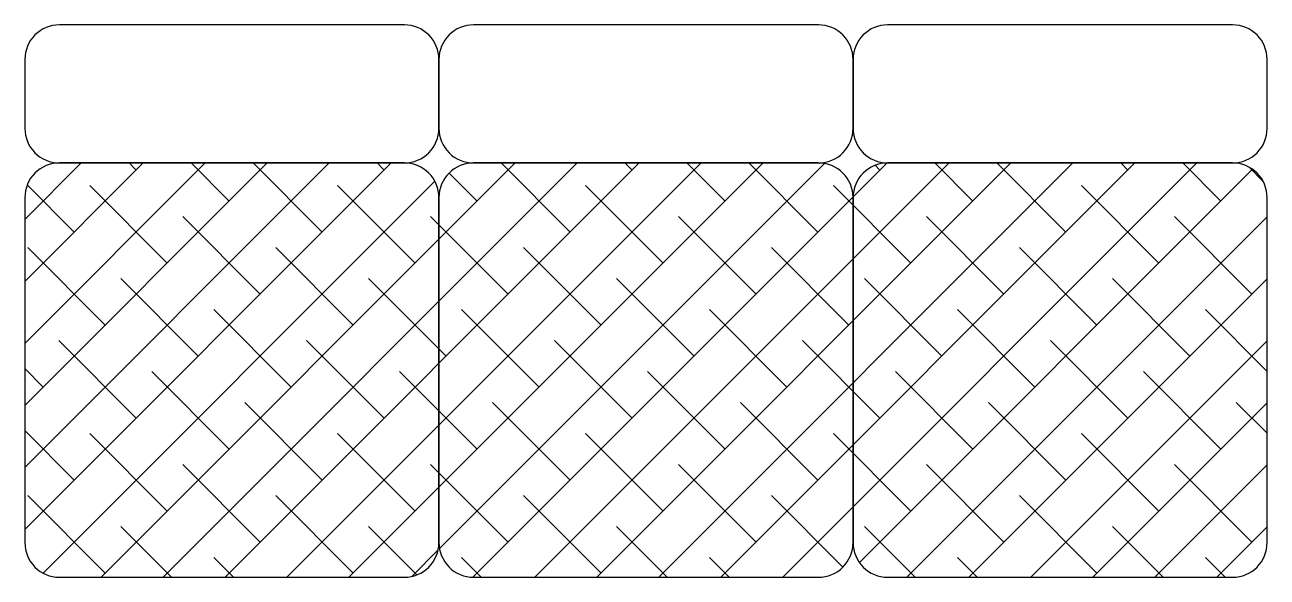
# Model space of a CAD drawing. Header units: millimetres. Extents: x -827.74 to -825.94, y 2726.6 to 2727.4.
import ezdxf

# ---------------------------------------------------------------- set-up
doc = ezdxf.new("R2010")
doc.units = ezdxf.units.MM
doc.header["$LTSCALE"] = 10
doc.layers.add('Móveis_sofás', color=2, linetype='Continuous')

msp = doc.modelspace()

# ---------------------------------------------------------------- hatches: boundary and pattern name
at = {"layer": 'Móveis_sofás'}
h = msp.add_hatch(dxfattribs=at)
h.set_pattern_fill('ANSI38', color=1, scale=0.02, style=0)
h.set_pattern_definition([(45, (0, -0.518706), (-0.0449012806, 0.0449012806), []), (135, (0, -0.518706), (-0.1347038418, 0.0449012806), [0.15875, -0.09525])])
edge = h.paths.add_edge_path()
edge.add_line((-826.4868, 2726.5995), (-825.9868, 2726.5995))
edge.add_arc((-825.9868, 2726.6495), 0.05, 270, 360)
edge.add_line((-825.9368, 2726.6495), (-825.9368, 2727.1495))
edge.add_arc((-825.9868, 2727.1495), 0.05, 0, 90)
edge.add_line((-825.9868, 2727.1995), (-826.4868, 2727.1995))
edge.add_arc((-826.4868, 2727.1495), 0.05, 90, 180)
edge.add_line((-826.5368, 2727.1495), (-826.5368, 2726.6495))
edge.add_arc((-826.4868, 2726.6495), 0.05, 180, 270)
edge = h.paths.add_edge_path()
edge.add_line((-827.6868, 2726.5995), (-827.1868, 2726.5995))
edge.add_arc((-827.1868, 2726.6495), 0.05, 270, 360)
edge.add_line((-827.1368, 2726.6495), (-827.1368, 2727.1495))
edge.add_arc((-827.1868, 2727.1495), 0.05, 0, 90)
edge.add_line((-827.1868, 2727.1995), (-827.6868, 2727.1995))
edge.add_arc((-827.6868, 2727.1495), 0.05, 90, 180)
edge.add_line((-827.7368, 2727.1495), (-827.7368, 2726.6495))
edge.add_arc((-827.6868, 2726.6495), 0.05, 180, 270)
edge = h.paths.add_edge_path()
edge.add_line((-827.0868, 2726.5995), (-826.5868, 2726.5995))
edge.add_arc((-826.5868, 2726.6495), 0.05, 270, 360)
edge.add_line((-826.5368, 2726.6495), (-826.5368, 2727.1495))
edge.add_arc((-826.5868, 2727.1495), 0.05, 0, 90)
edge.add_line((-826.5868, 2727.1995), (-827.0868, 2727.1995))
edge.add_arc((-827.0868, 2727.1495), 0.05, 90, 180)
edge.add_line((-827.1368, 2727.1495), (-827.1368, 2726.6495))
edge.add_arc((-827.0868, 2726.6495), 0.05, 180, 270)

# ---------------------------------------------------------------- linework, layer by layer
for points in [[(-827.7368, 2727.3495), (-827.7368, 2727.2495, 0.414214), (-827.6868, 2727.1995), (-827.1868, 2727.1995, 0.414214), (-827.1368, 2727.2495), (-827.1368, 2727.3495, 0.414214), (-827.1868, 2727.3995), (-827.6868, 2727.3995, 0.414214)], [(-827.1368, 2727.3495), (-827.1368, 2727.2495, 0.414214), (-827.0868, 2727.1995), (-826.5868, 2727.1995, 0.414214), (-826.5368, 2727.2495), (-826.5368, 2727.3495, 0.414214), (-826.5868, 2727.3995), (-827.0868, 2727.3995, 0.414214)], [(-826.5368, 2727.3495), (-826.5368, 2727.2495, 0.414214), (-826.4868, 2727.1995), (-825.9868, 2727.1995, 0.414214), (-825.9368, 2727.2495), (-825.9368, 2727.3495, 0.414214), (-825.9868, 2727.3995), (-826.4868, 2727.3995, 0.414214)], [(-827.6868, 2726.5995), (-827.1868, 2726.5995, 0.414214), (-827.1368, 2726.6495), (-827.1368, 2727.1495, 0.414214), (-827.1868, 2727.1995), (-827.6868, 2727.1995, 0.414214), (-827.7368, 2727.1495), (-827.7368, 2726.6495, 0.414214)], [(-827.0868, 2726.5995), (-826.5868, 2726.5995, 0.414214), (-826.5368, 2726.6495), (-826.5368, 2727.1495, 0.414214), (-826.5868, 2727.1995), (-827.0868, 2727.1995, 0.414214), (-827.1368, 2727.1495), (-827.1368, 2726.6495, 0.414214)], [(-826.4868, 2726.5995), (-825.9868, 2726.5995, 0.414214), (-825.9368, 2726.6495), (-825.9368, 2727.1495, 0.414214), (-825.9868, 2727.1995), (-826.4868, 2727.1995, 0.414214), (-826.5368, 2727.1495), (-826.5368, 2726.6495, 0.414214)]]:
    msp.add_lwpolyline(points, format="xyb", close=True, dxfattribs=at)

doc.saveas('drawing.dxf')
